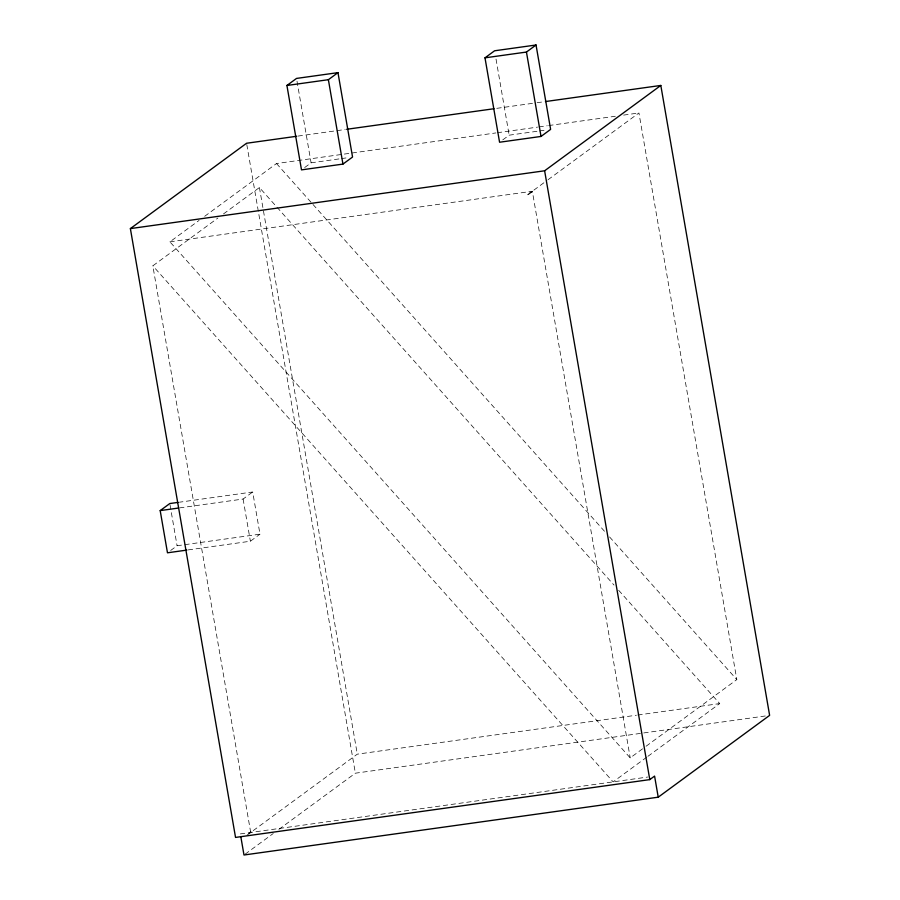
<?xml version="1.0" encoding="UTF-8"?>
<svg xmlns="http://www.w3.org/2000/svg" width="900" height="900" viewBox="0 0 900 900"><rect width="100%" height="100%" fill="white"/><g stroke="black" fill="none" stroke-linecap="round" stroke-linejoin="round"><path stroke-width="0.67" stroke-dasharray="4.5 3.38" d="M642.555 748.822L630.214 757.89L169.909 241.83L199.091 220.41M204.694 216.292L276.502 163.541L495.9 132.93M250.706 832.455L152.831 265.826L217.912 218.025M223.515 213.907L259.425 187.537L614.002 585.067M304.695 167.524L311.096 162.821L340.121 158.771M502.762 139.882L509.164 135.18L538.189 131.13M529.043 193.433L531.923 191.306L529.121 193.849M527.535 194.782L546.93 180.54M548.044 179.719L638.933 112.961L736.808 679.601L643.68 748.001M528.57 194.501L532.001 191.734M170.685 550.451L177.086 545.749L259.988 534.184L252.697 491.985L179.471 502.2M179.539 507.904L243.101 499.039L252.697 491.985M188.213 549.911L250.391 541.226L259.988 534.184M248.715 833.445L251.044 831.971L249.199 833.805M249.131 833.389L251.044 831.971M246.87 835.279L357.3 754.166L636.401 715.219M245.115 854.179L273.24 833.512M278.865 829.384L355.376 773.19L765.45 715.961M646.796 757.148L613.136 781.875L152.831 265.826M647.91 756.326L719.719 703.586L618.683 590.31M298.001 136.08L345.262 129.487M496.789 108.337L535.702 102.904M537.097 102.712L544.05 101.745M497.295 132.739L537.559 127.114M538.954 126.922L547.279 125.752M548.674 125.561L615.33 116.258M623.655 115.099L638.933 112.961M341.494 158.58L348.412 157.612M539.572 130.939L546.48 129.971M169.909 241.83L532.339 191.25L630.214 757.89M637.796 715.028L719.719 703.586M240.345 833.906L647.674 777.049M276.502 163.541L312.053 203.4M312.986 204.458L604.89 531.709M609.57 536.951L736.808 679.601M496.024 59.085L509.164 135.18M297 81.191L311.096 162.821M259.425 187.537L357.3 754.166M246.814 144.641L355.376 773.19M243.101 499.039L250.391 541.226M170.032 504.911L177.086 545.749"/><path stroke-width="1.35" d="M286.92 85.478L296.527 78.424L337.973 72.641L352.553 157.039L342.945 164.093L301.5 169.875L286.92 85.478L328.376 79.695L337.973 72.641M240.795 836.539L243.99 855L658.226 797.186L654.581 776.092L649.789 779.614L235.541 837.428L130.376 228.6L246.566 143.257L296.618 136.282M484.988 57.836L494.595 50.782L536.04 45L550.62 129.386L541.024 136.44L499.567 142.234L484.988 57.836L526.444 52.054L536.04 45M130.376 228.6L544.624 170.786L660.814 85.444L769.624 715.376L658.226 797.186M186.829 550.102L167.479 552.803L160.189 510.604L169.796 503.55L178.088 502.391M346.657 129.296L494.01 108.731M545.434 101.554L660.814 85.444M160.189 510.604L178.155 508.095M526.444 52.054L541.024 136.44M544.624 170.786L649.789 779.614M328.376 79.695L342.945 164.093"/></g></svg>
